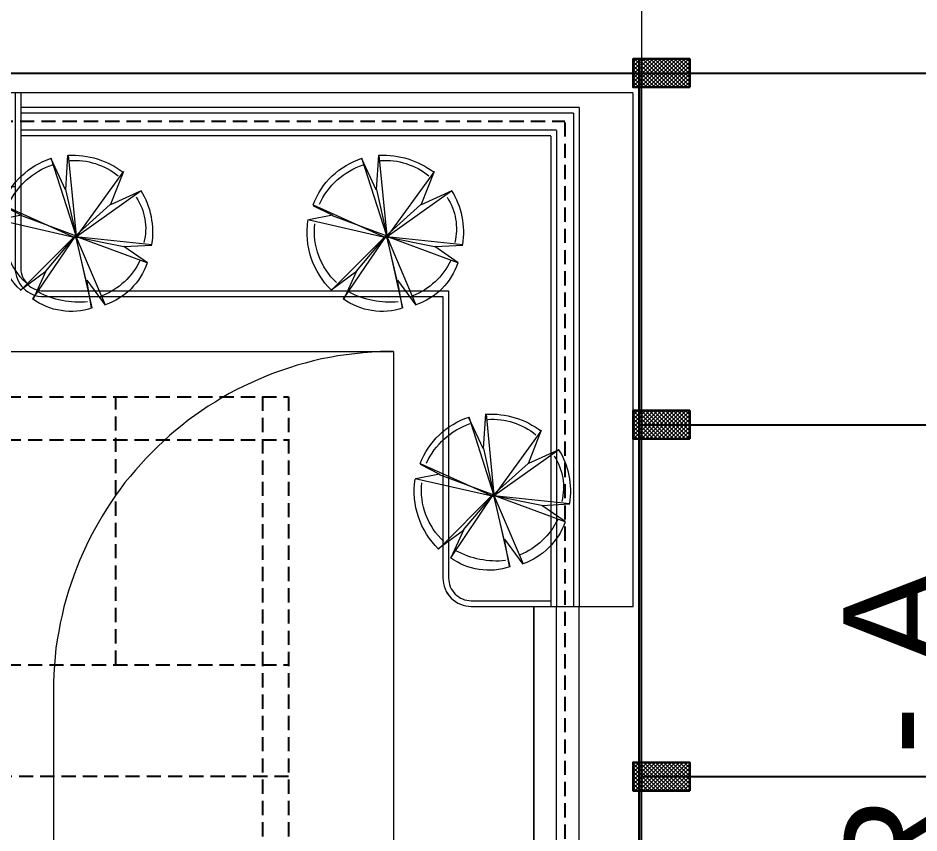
# Model space of a CAD drawing. Header units: inches. Extents: x 0 to 558, y -1 to 295.
# Drawn here: x 209.15 to 225.03, y 160.68 to 175.04 of the extents above; entities that cross this region are included whole.
import ezdxf

# ---------------------------------------------------------------- set-up
doc = ezdxf.new("R2010")
doc.units = ezdxf.units.IN
doc.header["$MEASUREMENT"] = 0
doc.linetypes.add('$0$HIDDEN', pattern=[0.375, 0.25, -0.125])
doc.linetypes.add('HelipadXX$0$Core-03$0$HIDDEN', pattern=[0.375, 0.25, -0.125])
for name, color, linetype, lineweight in [('A-FINISH', 1, 'Continuous', 5), ('ars', 11, 'Continuous', 0), ('ARSIR', 31, 'Continuous', 5), ('ARSIR BETON', 8, 'Continuous', 5), ('KOL', 1, 'Continuous', 30), ('KOLOM', 4, 'Continuous', 9), ('lan', 7, 'Continuous', 15), ('POHON', 98, 'Continuous', 5), ('RUMPUT', 93, 'Continuous', 0), ('SANITAIR', 15, 'Continuous', 9)]:
    doc.layers.add(name, color=color, linetype=linetype, lineweight=lineweight)
doc.layers.add('as', color=1, linetype='Continuous', plot=False)
doc.layers.add('LANTAI', color=57, linetype='Continuous')
doc.layers.add('POLYLINE TPAK', color=4, linetype='Continuous', lineweight=20, plot=False)
doc.styles.get("Standard").update_dxf_attribs({"font": 'arial.ttf'})
pattern_1 = [(86.6697, (37.0798, 226.14725), (-0.5066041, 0.569206), [0.142875, -0.934755]), (41.6697, (37.0798, 226.14725), (-0.5066045, 0.5692064), [0.142875, -0.619125]), (131.6697, (37.0798, 226.14725), (-0.5692064, -0.5066045), [0.142875, -0.619125])]

# ---------------------------------------------------------------- blocks, each defined once
blk = doc.blocks.new('D00088C')
for p, q in [((-0.2342, 0.4212), (-0.1152, 0.2615)), ((-0.2303, 0.4213), (-0.0013, -0.0094)), ((-0.0013, -0.0094), (-0.1437, 0.4512)), ((-0.1152, 0.2615), (-0.1398, 0.4513)), ((0.2305, 0.3971), (0.0063, 0.0027)), ((0.2266, 0.397), (0.1472, 0.2403)), ((0.0063, 0.0027), (0.303, 0.3553)), ((0.1472, 0.2403), (0.3033, 0.3575)), ((-0.1152, 0.2612), (-0.0014, -0.0054)), ((0.0023, 0.0066), (-0.4996, 0.0423)), ((-0.496, -0.0575), (0.0023, 0.0066)), ((-0.3618, -0.0303), (-0.4945, 0.0417)), ((0.3075, -0.0277), (0.0024, 0.0026)), ((0.4778, 0.0264), (0.0025, -0.0014)), ((0.4784, 0.0248), (0.3087, -0.0294)), ((-0.4961, -0.0535), (-0.3618, -0.0303)), ((-0.3629, -0.0277), (0.0026, -0.0053)), ((0.0026, -0.0053), (-0.2884, -0.4252)), ((-0.192, -0.4744), (0.0026, -0.0053)), ((-0.1451, -0.264), (0.0026, -0.0053)), ((0.1495, -0.2553), (-0.0014, -0.0054)), ((0.3099, -0.3943), (0.0064, -0.0013)), ((0.0064, -0.0013), (0.169, -0.4733)), ((0.3087, -0.0294), (0.4741, -0.089)), ((-0.1457, -0.2629), (-0.2885, -0.4212)), ((-0.1959, -0.4745), (-0.1457, -0.2629))]:
    blk.add_line(p, q)
at = {"flags": 128}
blk.add_lwpolyline([(0.1453, 0.2437), (0.0025, -0.0014), (0.4729, -0.0927, -0.179693), (0.3099, -0.3943), (0.1517, -0.2555), (0.1692, -0.4812)], format="xyb", dxfattribs=at)
for centre, radius, start, end in [((-0.0088, 0.063), 0.411, 54.3842, 109.1674), ((0.0045, -0.0301), 0.5088, 117.4863, 171.4484), ((-0.018, -0.1342), 0.5445, 67.363, 101.0798), ((-0.022, -0.0267), 0.4368, 115.9305, 169.2592), ((0.0516, 0.0107), 0.4265, 2.1127, 53.8887), ((-0.0182, -0.0451), 0.4539, 8.9188, 50.8384), ((-0.0137, -0.0277), 0.4832, 183.5353, 235.3544), ((0.0103, -0.0052), 0.475, 188.1449, 233.911), ((0.0637, -0.0721), 0.358, 309.7909, 357.1215), ((-0.0193, -0.0383), 0.4358, 249.3685, 292.0705), ((-0.013, 0.0189), 0.5247, 250.058, 290.2953)]:
    blk.add_arc(centre, radius, start, end)
blk = doc.blocks.new('k2')
at = {"layer": 'ars'}
h = blk.add_hatch(dxfattribs=at)
h.set_pattern_fill('_USER', color=256, scale=0.05, angle=45, double=1, pattern_type=0)
h.set_pattern_definition([(45, (0, -5), (-0.03535534, 0.03535534), []), (135, (0, -5), (-0.03535534, -0.03535534), [])])
h.paths.add_polyline_path([(-0.25, -0.5), (0.25, -0.5), (0.25, 0.5), (-0.25, 0.5)])
at = {"layer": 'KOL'}
blk.add_lwpolyline([(-0.25, -0.5), (0.25, -0.5), (0.25, 0.5), (-0.25, 0.5)], close=True, dxfattribs=at)
blk = doc.blocks.new('TENIS')
at = {"linetype": 'HelipadXX$0$Core-03$0$HIDDEN'}
for points in [[(10.645, 0), (4.554, 0), (4.554, 13.391), (10.645, 13.391)], [(4.554, 13.391), (10.645, 13.391), (10.645, 0), (4.554, 0), (4.554, 13.391)], [(7.6, 8.667), (7.6, 13.391)], [(10.187, 13.391), (10.187, 0)], [(4.554, 12.628), (10.645, 12.628)], [(4.554, 8.667), (10.645, 8.667)], [(10.645, 6.695), (4.554, 6.695)]]:
    blk.add_lwpolyline(points, dxfattribs=at)
blk = doc.blocks.new('LAP.UTAMA')
for points in [[(-12.487, 14.982), (12.503, 14.982), (12.503, 0), (-12.487, 0), (-12.487, 14.982)], [(12.503, 14.982), (12.427, 14.982), (12.274, 14.982), (12.121, 14.971), (11.969, 14.96), (11.822, 14.943), (11.669, 14.927), (11.522, 14.905), (11.38, 14.878), (11.233, 14.851), (11.092, 14.818), (10.945, 14.78), (10.803, 14.742), (10.667, 14.698), (10.525, 14.649), (10.389, 14.6), (10.258, 14.546), (10.122, 14.491), (9.991, 14.431), (9.861, 14.371), (9.73, 14.306), (9.605, 14.241), (9.479, 14.165), (9.359, 14.093), (9.234, 14.017), (9.12, 13.936), (9, 13.854), (8.885, 13.772), (8.771, 13.68), (8.662, 13.592), (8.553, 13.5), (8.449, 13.402), (8.341, 13.304), (8.242, 13.205), (8.145, 13.102), (8.046, 12.999), (7.954, 12.89), (7.861, 12.781), (7.768, 12.672), (7.687, 12.557), (7.6, 12.443), (7.518, 12.323), (7.442, 12.203), (7.365, 12.078), (7.295, 11.958), (7.224, 11.833), (7.158, 11.702), (7.093, 11.571), (7.033, 11.44), (6.973, 11.31), (6.919, 11.174), (6.87, 11.037), (6.82, 10.901), (6.777, 10.765), (6.733, 10.623), (6.695, 10.482), (6.663, 10.335), (6.63, 10.193), (6.603, 10.046), (6.576, 9.899), (6.554, 9.752), (6.537, 9.599), (6.526, 9.452), (6.515, 9.299), (6.51, 9.147), (6.51, 9.071)], [(6.51, 9.071), (6.51, 6.074)]]:
    blk.add_lwpolyline(points)
blk = doc.blocks.new('A-DAS')
blk.add_lwpolyline([(-7.2, 43.3), (-7.2, 18.05)])
at = {"layer": 'as'}
for p, q in [((-37.8, 43.05), (-7.15, 43.05)), ((-7.15, 43.05), (5.95, 43.05)), ((-7.15, 18.3), (-7.15, 43.05)), ((-7.15, 36.85), (5.95, 36.85)), ((-7.15, 30.65), (5.95, 30.65))]:
    blk.add_line(p, q, dxfattribs=at)
at = {"layer": 'as', "linetype": '$0$HIDDEN'}
for p, q in [((-39.85, 42.2), (-8.5, 42.2)), ((-8.5, 42.18), (-8.5, 19.1))]:
    blk.add_line(p, q, dxfattribs=at)
at = {"layer": 'lan'}
for p, q in [((-7.3, 42.7), (-39.35, 42.7)), ((-9.05, 27.64), (-9.05, 33.65)), ((-8.65, 27.64), (-8.65, 33.65)), ((-8.25, 27.64), (-8.25, 33.65))]:
    blk.add_line(p, q, dxfattribs=at)
for points in [[(-18.186, 42.69), (-18.186, 39.61, 0.414214), (-17.686, 39.11), (-10.65, 39.11), (-10.65, 34.15, 0.414214), (-10.15, 33.65), (-7.3, 33.65), (-7.3, 42.69)], [(-18.086, 42.7), (-18.086, 39.61, 0.414214), (-17.686, 39.21), (-10.55, 39.21), (-10.55, 34.15, 0.414214), (-10.15, 33.75), (-8.75, 33.75)]]:
    blk.add_lwpolyline(points, format="xyb", dxfattribs=at)
at = {"layer": 'POLYLINE TPAK', "color": 3}
blk.add_lwpolyline([(24.15, 58.85), (-25.35, 58.85), (-25.35, 60.75), (-31.65, 60.75), (-31.65, 58.85), (-38.1, 58.85), (-38.1, 45.35), (-7.15, 45.35), (-7.15, 43.3), (-7.15, 15.95), (-38.1, 15.95), (-38.1, 2.45), (-31.65, 2.45), (-31.65, 0.55), (-25.35, 0.55), (-25.35, 2.45), (24.15, 2.45)], dxfattribs=at)
at = {"layer": 'SANITAIR'}
for p, q in [((-18.086, 42.45), (-8.25, 42.45)), ((-8.25, 42.44), (-8.25, 33.65)), ((-18.086, 42.35), (-8.35, 42.35)), ((-8.35, 42.34), (-8.35, 33.65)), ((-18.086, 42.05), (-8.65, 42.05)), ((-18.086, 41.95), (-8.75, 41.95)), ((-8.75, 41.94), (-8.75, 33.65)), ((-8.65, 42.04), (-8.65, 33.65))]:
    blk.add_line(p, q, dxfattribs=at)
at = {"layer": 'KOL', "rotation": 90}
for p in [(-6.8, 43.05), (-6.8, 36.85), (-6.8, 30.65)]:
    blk.add_blockref('k2', p, dxfattribs=at)
at = {"layer": 'KOLOM'}
blk.add_blockref('LAP.UTAMA', (-24.021, 23.159), dxfattribs=at)
at = {"layer": 'LANTAI'}
blk.add_blockref('TENIS', (-24.013, 23.955), dxfattribs=at)

msp = doc.modelspace()

# ---------------------------------------------------------------- hatches: boundary and pattern name
at = {"layer": 'ARSIR'}
h = msp.add_hatch(dxfattribs=at)
h.set_pattern_fill('AR-HBONE', color=256, scale=0.003, style=0)
h.set_pattern_definition([(45, (37.0798, 226.14725), (4e-17, 0.4310523), [0.9144, -0.3048]), (135, (37.29532, 226.36278), (4e-17, 0.4310523), [0.9144, -0.3048])])
edge = h.paths.add_edge_path()
edge.add_arc((191.2828, 190.0679), 15.2, 90, 180)
edge.add_line((176.0828, 190.0679), (176.0828, 133.2715))
edge.add_arc((191.2828, 133.2715), 15.2, 180, 214.23029)
edge.add_line((178.7157, 124.7212), (179.7078, 125.3962))
edge.add_arc((191.2827, 133.2715), 14, 180, 214.23027, ccw=False)
edge.add_line((177.2828, 133.2715), (177.2828, 190.0679))
edge.add_arc((191.2828, 190.0679), 14, 90, 180, ccw=False)
edge.add_line((191.2828, 204.0679), (270.5466, 204.0679))
edge.add_arc((270.5466, 204.9086), 0.8408, 270, 359.99697)
edge.add_line((271.3873, 204.9086), (191.2828, 205.2679))
at = {"layer": 'ARSIR BETON'}
h = msp.add_hatch(dxfattribs=at)
h.set_pattern_fill('AR-HBONE', color=256, scale=0.004, style=0)
h.set_pattern_definition([(45, (37.0798, 226.14725), (6e-17, 0.5747364), [1.2192, -0.4064]), (135, (37.36716, 226.4346), (6e-17, 0.5747364), [1.2192, -0.4064])])
edge = h.paths.add_edge_path()
edge.add_arc((191.2828, 190.0679), 14, 90, 180)
edge.add_line((177.2828, 190.0679), (177.2828, 133.2715))
edge.add_arc((191.2827, 133.2715), 14, 179.99992, 263.11919)
edge.add_line((189.6055, 119.3724), (189.6055, 112.3227))
edge.add_line((189.6055, 112.3227), (189.7055, 112.3227))
edge.add_line((189.7055, 112.3227), (189.7055, 112.2227))
edge.add_line((189.7055, 112.2227), (201.7055, 112.2227))
edge.add_line((201.7055, 112.2227), (201.7055, 119.2715))
edge.add_line((201.7055, 119.2715), (380.22, 119.2715))
edge.add_arc((380.22, 133.2715), 14, 270, 360)
edge.add_line((394.22, 133.2715), (394.22, 186.8365))
edge.add_arc((380.07, 186.8365), 14.15, 0.00002, 89.99998)
edge.add_line((380.07, 200.9865), (288.3873, 200.9865))
edge.add_arc((288.3873, 203.9865), 3, 180, 270, ccw=False)
edge.add_line((285.3873, 203.9865), (285.3986, 204.9823))
edge.add_line((285.3986, 204.9823), (271.3873, 205.1475))
edge.add_line((271.3873, 205.1475), (271.3873, 204.9086))
edge.add_arc((270.5466, 204.9086), 0.8408, 270, 359.99999, ccw=False)
edge.add_line((270.5466, 204.0679), (191.2828, 204.0679))
edge = h.paths.add_edge_path()
edge.add_line((191.2672, 197.9562), (265.7566, 197.9585))
edge.add_arc((265.7568, 189.203), 8.7555, 41.343, 90.00169, ccw=False)
edge.add_line((272.3302, 194.9865), (332.5823, 194.9865))
edge.add_line((332.5823, 194.9865), (332.5823, 191.8715))
edge.add_line((332.5823, 191.8715), (340.1822, 191.8715))
edge.add_line((340.1822, 191.8715), (340.1822, 194.9865))
edge.add_line((340.1822, 194.9865), (380.07, 194.9865))
edge.add_arc((380.07, 186.8365), 8.15, 0, 90, ccw=False)
edge.add_line((388.22, 186.8365), (388.22, 163.1715))
edge.add_line((388.22, 163.1715), (388.22, 157.7117))
edge.add_line((388.22, 157.7117), (388.22, 133.2715))
edge.add_arc((380.22, 133.2715), 8, -90, 0, ccw=False)
edge.add_line((380.22, 125.2715), (191.2828, 125.2715))
edge.add_arc((191.185, 133.1732), 7.9023, 180.12317, 270.70845, ccw=False)
edge.add_line((183.2828, 133.1562), (183.2675, 189.9541))
edge.add_arc((191.2675, 189.9563), 8, 90.00169, 180.01541, ccw=False)
at = {"layer": 'RUMPUT'}
h = msp.add_hatch(dxfattribs=at)
h.set_pattern_fill('GRASS', color=256, scale=0.03, angle=356.66969, style=0)
h.set_pattern_definition(pattern_1)
edge = h.paths.add_edge_path()
edge.add_line((173.8596, 124.7087), (178.5195, 124.7087))
edge.add_line((178.5195, 124.7087), (178.577, 124.7478))
edge.add_arc((191.2745, 133.269), 15.2918, 179.99042, 213.86512, ccw=False)
edge.add_line((175.9828, 133.2715), (175.9828, 190.0679))
edge.add_arc((191.2827, 190.0679), 15.2999, 89.99903, 180.00016, ccw=False)
edge.add_line((191.283, 205.3679), (269.9053, 205.0253))
edge.add_line((269.9053, 205.0253), (167.2319, 206.0181))
edge.add_line((167.2319, 206.0181), (167.521, 198.8985))
edge.add_line((167.521, 198.8985), (170.7477, 161.1323))
edge.add_line((170.7477, 161.1323), (173.8596, 124.7087))
h = msp.add_hatch(dxfattribs=at)
h.set_pattern_fill('GRASS', color=256, scale=0.03, angle=356.66969, style=0)
h.set_pattern_definition(pattern_1)
edge = h.paths.add_edge_path()
edge.add_line((222.8076, 191.8715), (222.8076, 197.4562))
edge.add_arc((222.4076, 197.4562), 0.4, 360, 450)
edge.add_line((222.4076, 197.8562), (221.7659, 197.8562))
edge.add_arc((221.7659, 197.4562), 0.4, 90, 179.82489)
edge.add_line((221.3659, 197.4575), (221.3519, 192.8562))
edge.add_line((221.3519, 192.8562), (191.1675, 192.8562))
edge.add_line((191.1675, 192.8562), (191.1675, 196.6555))
edge.add_arc((191.2675, 189.9563), 6.7, 90.85519, 180)
edge.add_line((184.5675, 189.9563), (184.5675, 164.7715))
edge.add_line((184.5675, 164.7715), (189.4121, 164.7715))
edge.add_arc((189.4168, 165.1663), 0.3948, 269.30809, 360.67801)
edge.add_line((189.8116, 165.171), (189.8116, 170.2314))
edge.add_line((189.8116, 170.2314), (194.9669, 170.2314))
edge.add_arc((194.9652, 170.6314), 0.4, 270.2535, 360)
edge.add_line((195.3652, 170.6314), (195.3652, 172.5215))
edge.add_line((195.3652, 172.5215), (187.1873, 172.5215))
edge.add_line((187.1873, 172.5215), (187.1873, 189.0042))
edge.add_arc((189.9391, 189.1175), 2.7541, 90.36187, 182.35743, ccw=False)
edge.add_line((189.9217, 191.8715), (222.8076, 191.8715))

# ---------------------------------------------------------------- linework, layer by layer
at = {"layer": 'POLYLINE TPAK'}
msp.add_lwpolyline([(195.4652, 172.0715), (209.1012, 172.0715), (209.1012, 170.6314, 0.4142136), (209.6012, 170.1314), (216.6376, 170.1314), (216.6376, 165.1715, 0.4142136), (217.1376, 164.6715), (218.2376, 164.6715), (218.2376, 158.6615), (217.1376, 158.6615, 0.4142136), (216.6376, 158.1615), (216.6376, 153.2016), (209.6012, 153.2016, 0.4142136), (209.1012, 152.7016), (209.1012, 151.2715), (195.4652, 151.2715), (195.4652, 152.7016, 0.4130549), (194.9671, 153.2016), (189.9116, 153.2016), (189.9116, 158.1668, 0.4142136), (189.4168, 158.6616), (185.2828, 158.6616)], format="xyb", dxfattribs=at)
msp.add_lwpolyline([(190.7798, 169.1624), (215.7694, 169.1624), (215.7694, 154.1807), (190.7798, 154.1807)], close=True, dxfattribs=at)

# ---------------------------------------------------------------- block references
msp.add_blockref('A-DAS', (227.2873, 131.0215))
at = {"layer": 'POHON', "xscale": -2.812499999999324, "yscale": 2.812499999999318, "zscale": 8.4375, "rotation": 163.0458035345949}
for p in [(210.1633, 171.1882), (215.6389, 171.1882), (217.5261, 166.6259)]:
    msp.add_blockref('D00088C', p, dxfattribs=at)

# ---------------------------------------------------------------- texts
at = {"layer": 'A-FINISH', "insert": (225.5736, 151.7), "char_height": 1.853143, "attachment_point": 7, "rotation": 90}
msp.add_mtext('{\\fArial|b0|i0|c0|p18;TOWER - A}', dxfattribs=at)

doc.saveas('drawing.dxf')
